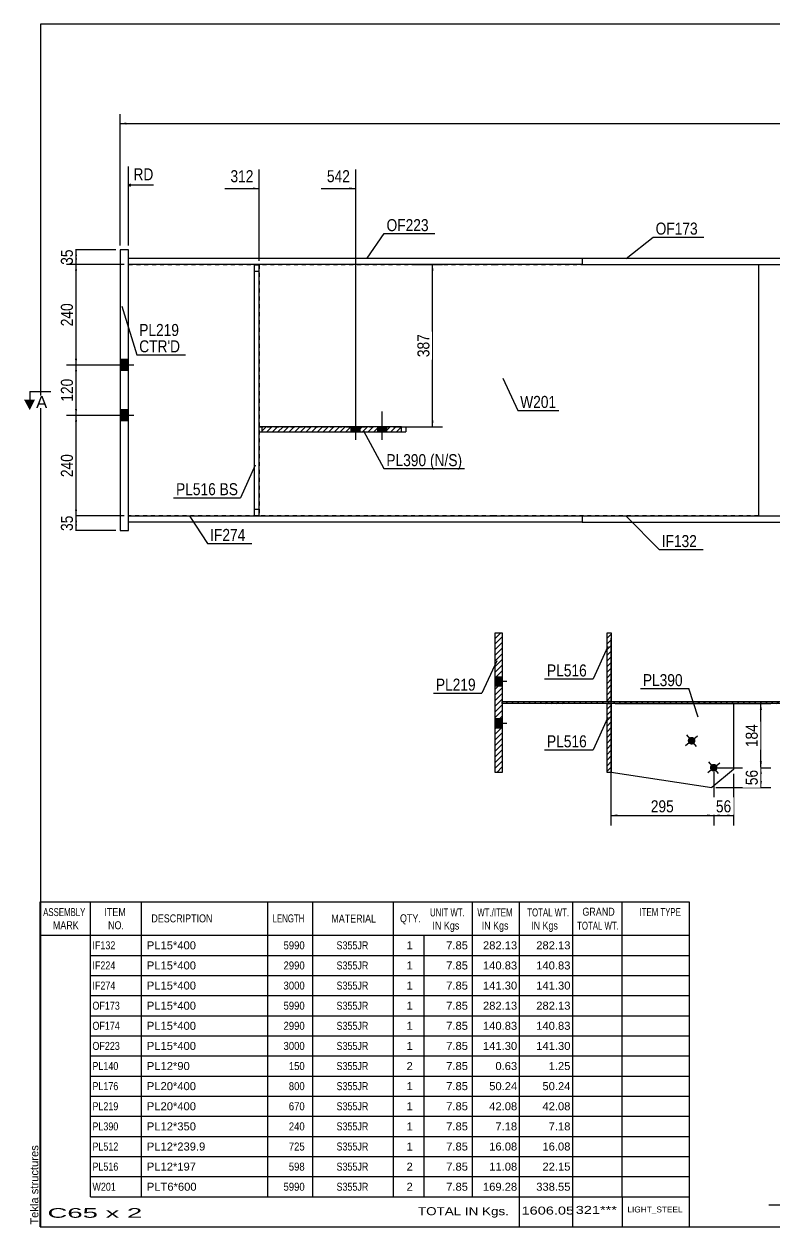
# Model space of a CAD drawing. Header units: millimetres. Extents: x -321 to 93, y -165 to 122.
# Drawn here: x -320.9 to -141.7, y -164.7 to 122.4 of the extents above; entities that cross this region are included whole.
import ezdxf

# ---------------------------------------------------------------- set-up
doc = ezdxf.new("R2010")
doc.units = ezdxf.units.MM
doc.linetypes.add('DXK_LINE_DOT1', pattern=[1.8814, 0.9407, -0.9407])
doc.styles.add('Arial', font='ARIAL.TTF', dxfattribs={"height": 0.2})
doc.styles.add('Arial Narrow', font='ARIALN.TTF', dxfattribs={"height": 0.2})

# ---------------------------------------------------------------- blocks, each defined once
blk = doc.blocks.new('Unknown-623360733-1210')
at = {"color": 5, "linetype": 'Continuous'}
for p, q in [((92.97, 122.37), (-317.03, 122.37)), ((-317.03, 122.37), (-317.03, -164.63)), ((92.97, -164.63), (92.97, 122.37)), ((-317.03, -164.63), (92.97, -164.63))]:
    blk.add_line(p, q, dxfattribs=at)
at = {"color": 174, "linetype": 'Continuous', "style": 'Arial'}
blk.add_text('Tekla structures', height=1.9102, rotation=90, dxfattribs=at).set_placement((-317.53, -164.13))
blk = doc.blocks.new('Part-623360733-1819 - 1514')
at = {"color": 2, "linetype": 'Continuous'}
blk.add_line((-145.6, 65), (-145.6, 5), dxfattribs=at)
at = {"color": 7, "linetype": 'DXK_LINE_DOT1'}
for p, q in [((-145.6, 65), (-124.6, 65)), ((-124.5, 65), (-9.98, 65)), ((-9.88, 65), (32.12, 65)), ((32.22, 65), (68.22, 65)), ((68.22, 65), (68.22, 5)), ((-145.6, 5), (-124.6, 5)), ((-124.5, 5), (-9.98, 5)), ((-9.88, 5), (32.12, 5)), ((32.22, 5), (68.22, 5))]:
    blk.add_line(p, q, dxfattribs=at)
blk = doc.blocks.new('Part-623360733-1568 - 1514')
at = {"color": 2, "linetype": 'Continuous'}
for p, q in [((-296, 68.5), (-298, 68.5)), ((-298, 68.5), (-298, 1.5)), ((-296, 1.5), (-296, 68.5)), ((-298, 1.5), (-296, 1.5))]:
    blk.add_line(p, q, dxfattribs=at)
blk = doc.blocks.new('Part-623360733-1597 - 1514')
at = {"color": 7, "linetype": 'DXK_LINE_DOT1'}
for p, q in [((-266, 64.9), (-266, 5.1)), ((-264.8, 64.9), (-266, 64.9)), ((-266, 63.4), (-264.8, 63.4)), ((-264.8, 64.9), (-264.8, 5.1)), ((-266, 6.6), (-264.8, 6.6)), ((-266, 5.1), (-264.8, 5.1))]:
    blk.add_line(p, q, dxfattribs=at)
blk = doc.blocks.new('Part-623360733-1573 - 1514')
at = {"color": 7, "linetype": 'DXK_LINE_DOT1'}
for p, q in [((-296, 65), (-208.8, 65)), ((-296, 5), (-296, 65)), ((-208.7, 65), (-166.7, 65)), ((-166.6, 65), (-145.6, 65)), ((-208.8, 5), (-296, 5)), ((-166.7, 5), (-208.7, 5)), ((-145.6, 5), (-166.6, 5))]:
    blk.add_line(p, q, dxfattribs=at)
at = {"color": 2, "linetype": 'Continuous'}
blk.add_line((-145.6, 65), (-145.6, 5), dxfattribs=at)
blk = doc.blocks.new('Bolt-623360733-1575 - 1514')
at = {"linetype": 'Continuous'}
for points in [[(-298, 42.3), (-298, 39.7), (-296, 39.7), (-296, 42.3)], [(-298, 42.3), (-298, 39.7), (-296, 39.7), (-296, 42.3)], [(-298, 30.3), (-298, 27.7), (-296, 27.7), (-296, 30.3)], [(-298, 30.3), (-298, 27.7), (-296, 27.7), (-296, 30.3)]]:
    blk.add_hatch(color=3, dxfattribs=at).paths.add_polyline_path(points)
at = {"color": 3, "linetype": 'Continuous'}
for p, q in [((-296, 42.3), (-298, 42.3)), ((-296, 42.3), (-298, 42.3)), ((-294.7, 41), (-298, 41)), ((-294.7, 41), (-298, 41)), ((-296, 39.7), (-298, 39.7)), ((-296, 39.7), (-298, 39.7)), ((-296, 30.3), (-298, 30.3)), ((-296, 30.3), (-298, 30.3)), ((-294.7, 29), (-298, 29)), ((-294.7, 29), (-298, 29)), ((-296, 27.7), (-298, 27.7)), ((-296, 27.7), (-298, 27.7))]:
    blk.add_line(p, q, dxfattribs=at)
blk = doc.blocks.new('Part-623360733-1682 - 1514')
at = {"color": 2, "linetype": 'Continuous'}
for p, q in [((-187.7, 5), (-187.7, 3.5)), ((-187.7, 5), (-166.7, 5)), ((-187.7, 3.5), (-166.7, 3.5)), ((-166.6, 5), (-124.6, 5)), ((-166.6, 3.5), (-124.6, 3.5)), ((-124.5, 5), (-9.98, 5)), ((-124.5, 3.5), (-9.98, 3.5)), ((-9.88, 5), (11.12, 5)), ((-9.88, 3.5), (11.12, 3.5)), ((11.12, 5), (11.12, 3.5))]:
    blk.add_line(p, q, dxfattribs=at)
blk = doc.blocks.new('Part-623360733-1704 - 1514')
at = {"color": 2, "linetype": 'Continuous'}
for p, q in [((-187.7, 66.5), (-187.7, 65)), ((-187.7, 66.5), (-166.7, 66.5)), ((-166.6, 66.5), (-124.6, 66.5)), ((-124.5, 66.5), (-9.98, 66.5)), ((-9.88, 66.5), (11.12, 66.5)), ((11.12, 66.5), (11.12, 65)), ((-187.7, 65), (-166.7, 65)), ((-166.6, 65), (-124.6, 65)), ((-124.5, 65), (-9.98, 65)), ((-9.88, 65), (11.12, 65))]:
    blk.add_line(p, q, dxfattribs=at)
blk = doc.blocks.new('Part-623360733-1726 - 1514')
at = {"linetype": 'Continuous'}
h = blk.add_hatch(dxfattribs=at)
h.set_pattern_fill('', scale=0.3, style=0, pattern_type=0)
h.set_pattern_definition([(45, (-230.83215, 26.257), (-0.67352, 0.67352), [])])
h.paths.add_polyline_path([(-230.83, 25.06), (-230.83, 26.26), (-264.21, 26.26), (-264.21, 25.06)])
at = {"color": 2, "linetype": 'Continuous'}
for p, q in [((-264.21, 26.26), (-264.8, 26.26)), ((-230.83, 26.26), (-264.21, 26.26)), ((-264.21, 26.26), (-264.21, 25.06)), ((-230.83, 26.26), (-229.8, 26.26)), ((-230.83, 25.06), (-230.83, 26.26)), ((-229.8, 26.26), (-229.8, 25.06)), ((-264.8, 25.06), (-264.21, 25.06)), ((-264.21, 25.06), (-230.83, 25.06)), ((-230.83, 25.06), (-229.8, 25.06))]:
    blk.add_line(p, q, dxfattribs=at)
at = {"color": 7, "linetype": 'DXK_LINE_DOT1'}
for p, q in [((-264.8, 26.26), (-230.83, 26.26)), ((-264.21, 25.06), (-230.83, 25.06))]:
    blk.add_line(p, q, dxfattribs=at)
blk = doc.blocks.new('Part-623360733-1748 - 1514')
at = {"color": 2, "linetype": 'Continuous'}
for p, q in [((-266, 64.9), (-266, 5.1)), ((-266, 64.9), (-264.8, 64.9)), ((-264.8, 5.1), (-264.8, 64.9)), ((-266, 5.1), (-264.8, 5.1))]:
    blk.add_line(p, q, dxfattribs=at)
blk = doc.blocks.new('Part-623360733-1841 - 1514')
at = {"color": 2, "linetype": 'Continuous'}
for p, q in [((-296, 3.5), (-296, 5)), ((-296, 5), (-208.8, 5)), ((-208.8, 3.5), (-296, 3.5)), ((-208.7, 5), (-187.7, 5)), ((-187.7, 3.5), (-208.7, 3.5)), ((-187.7, 5), (-187.7, 3.5))]:
    blk.add_line(p, q, dxfattribs=at)
blk = doc.blocks.new('Part-623360733-1792 - 1514')
at = {"color": 2, "linetype": 'Continuous'}
for p, q in [((-296, 65), (-296, 66.5)), ((-296, 66.5), (-208.8, 66.5)), ((-208.7, 66.5), (-187.7, 66.5)), ((-187.7, 66.5), (-187.7, 65)), ((-208.8, 65), (-296, 65)), ((-187.7, 65), (-208.7, 65))]:
    blk.add_line(p, q, dxfattribs=at)
blk = doc.blocks.new('Bolt-623360733-1864 - 1514')
at = {"linetype": 'Continuous'}
for points in [[(-242.87, 25.06), (-240.67, 25.06), (-240.67, 26.26), (-242.87, 26.26)], [(-236.52, 25.06), (-234.32, 25.06), (-234.32, 26.26), (-236.52, 26.26)]]:
    blk.add_hatch(color=3, dxfattribs=at).paths.add_polyline_path(points)
at = {"color": 3, "linetype": 'Continuous'}
for p, q in [((-241.77, 23.16), (-241.77, 29.96)), ((-235.42, 23.16), (-235.42, 29.96)), ((-242.87, 25.06), (-242.87, 26.26)), ((-240.67, 25.06), (-240.67, 26.26)), ((-236.52, 25.06), (-236.52, 26.26)), ((-234.32, 25.06), (-234.32, 26.26))]:
    blk.add_line(p, q, dxfattribs=at)
blk = doc.blocks.new('Bolt-623360733-1264 - 1256')
at = {"linetype": 'Continuous'}
for points in [[(-208.44, -33.44), (-208.44, -35.61), (-206.77, -35.61), (-206.77, -33.44)], [(-208.44, -43.44), (-208.44, -45.61), (-206.77, -45.61), (-206.77, -43.44)]]:
    blk.add_hatch(color=3, dxfattribs=at).paths.add_polyline_path(points)
at = {"color": 3, "linetype": 'Continuous'}
for p, q in [((-206.77, -33.44), (-208.44, -33.44)), ((-205.69, -34.53), (-208.44, -34.53)), ((-206.77, -35.61), (-208.44, -35.61)), ((-206.77, -43.44), (-208.44, -43.44)), ((-205.69, -44.53), (-208.44, -44.53)), ((-206.77, -45.61), (-208.44, -45.61))]:
    blk.add_line(p, q, dxfattribs=at)
blk = doc.blocks.new('Bolt-623360733-1259 - 1256')
at = {"linetype": 'Continuous'}
for points in [[(-162.29, -49.22, -1), (-160.87, -48.05, -1)], [(-157, -55.66, -1), (-155.58, -54.5, -1)]]:
    blk.add_hatch(color=3, dxfattribs=at).paths.add_polyline_path(points)
at = {"color": 3, "linetype": 'Continuous'}
for p, q in [((-163, -49.8), (-160.16, -47.47)), ((-160.41, -50.05), (-162.74, -47.22)), ((-157.71, -56.24), (-154.87, -53.91)), ((-155.13, -56.49), (-157.45, -53.66))]:
    blk.add_line(p, q, dxfattribs=at)
blk = doc.blocks.new('Part-623360733-1281 - 1256')
at = {"linetype": 'Continuous'}
h = blk.add_hatch(dxfattribs=at)
h.set_pattern_fill('', scale=0.3, style=0, pattern_type=0)
h.set_pattern_definition([(45, (-206.7711, -39.2771), (-0.673519, 0.673519), [])])
h.paths.add_polyline_path([(-118.17, -39.28), (-206.77, -39.28), (-206.77, -39.78), (-118.17, -39.78)])
at = {"color": 2, "linetype": 'Continuous'}
for p, q in [((-206.77, -39.28), (-134.93, -39.28)), ((-206.77, -39.78), (-206.77, -39.28)), ((-134.93, -39.78), (-206.77, -39.78)), ((-134.83, -39.28), (-118.17, -39.28)), ((-118.17, -39.78), (-134.83, -39.78)), ((-118.17, -39.28), (-118.17, -39.78))]:
    blk.add_line(p, q, dxfattribs=at)
blk = doc.blocks.new('Part-623360733-1303 - 1256')
at = {"linetype": 'Continuous'}
h = blk.add_hatch(dxfattribs=at)
h.set_pattern_fill('', scale=0.3, style=0, pattern_type=0)
h.set_pattern_definition([(45, (-181.7715, -22.8605), (-0.67352, 0.67352), [])])
h.paths.add_polyline_path([(-180.77, -22.86), (-181.77, -22.86), (-181.77, -39.28), (-180.77, -39.28)])
at = {"color": 2, "linetype": 'Continuous'}
for p, q in [((-181.77, -22.86), (-180.77, -22.86)), ((-181.77, -39.28), (-181.77, -22.86)), ((-180.77, -22.86), (-180.77, -39.28)), ((-180.77, -39.28), (-181.77, -39.28))]:
    blk.add_line(p, q, dxfattribs=at)
blk = doc.blocks.new('Part-623360733-1308 - 1256')
at = {"linetype": 'Continuous'}
h = blk.add_hatch(dxfattribs=at)
h.set_pattern_fill('', scale=0.3, style=0, pattern_type=0)
h.set_pattern_definition([(45, (-181.7715, -39.7771), (-0.67352, 0.67352), [])])
h.paths.add_polyline_path([(-180.77, -39.78), (-181.77, -39.78), (-181.77, -56.19), (-180.77, -56.19)])
at = {"color": 2, "linetype": 'Continuous'}
for p, q in [((-181.77, -39.78), (-180.77, -39.78)), ((-181.77, -56.19), (-181.77, -39.78)), ((-180.77, -39.78), (-180.77, -56.19)), ((-180.77, -56.19), (-181.77, -56.19))]:
    blk.add_line(p, q, dxfattribs=at)
blk = doc.blocks.new('Part-623360733-1330 - 1256')
at = {"color": 7, "linetype": 'DXK_LINE_DOT1'}
for p, q in [((-151.6, -39.78), (-180.77, -39.78)), ((-180.77, -39.78), (-180.77, -56.18))]:
    blk.add_line(p, q, dxfattribs=at)
at = {"color": 2, "linetype": 'Continuous'}
for p, q in [((-151.6, -39.78), (-151.6, -55.54)), ((-180.77, -56.18), (-156.75, -59.77)), ((-151.6, -55.54), (-156.75, -59.77))]:
    blk.add_line(p, q, dxfattribs=at)
blk = doc.blocks.new('Part-623360733-1377 - 1256')
at = {"linetype": 'Continuous'}
h = blk.add_hatch(dxfattribs=at)
h.set_pattern_fill('', scale=0.3, style=0, pattern_type=0)
h.set_pattern_definition([(45, (-208.4378, -22.8605), (-0.67352, 0.67352), [])])
h.paths.add_polyline_path([(-206.77, -22.86), (-208.44, -22.86), (-208.44, -56.19), (-206.77, -56.19)])
at = {"color": 2, "linetype": 'Continuous'}
for p, q in [((-208.44, -22.86), (-206.77, -22.86)), ((-208.44, -56.19), (-208.44, -22.86)), ((-206.77, -22.86), (-206.77, -56.19)), ((-206.77, -56.19), (-208.44, -56.19))]:
    blk.add_line(p, q, dxfattribs=at)
blk = doc.blocks.new('StraightDimension-623360733-2151 - 1514')
at = {"linetype": 'Continuous'}
for points in [[(-308.78, 39.5), (-308.53, 41), (-308.28, 39.5)], [(-308.28, 30.5), (-308.53, 29), (-308.78, 30.5)]]:
    blk.add_hatch(color=7, dxfattribs=at).paths.add_polyline_path(points)
at = {"color": 7, "linetype": 'Continuous'}
for p, q in [((-297, 41), (-310.78, 41)), ((-308.53, 29), (-308.53, 41)), ((-297, 29), (-310.78, 29))]:
    blk.add_line(p, q, dxfattribs=at)
at = {"color": 0}
blk.add_wipeout([(-308.68, 38.34), (-312.88, 38.34), (-312.88, 31.66), (-308.68, 31.66)], dxfattribs=at)
at = {"color": 3, "style": 'Arial Narrow'}
blk.add_text('120', height=2.863, rotation=90.0002, dxfattribs=at).set_placement((-309.28, 32.26))
blk = doc.blocks.new('StraightDimension-623360733-2125 - 1514')
at = {"linetype": 'Continuous'}
for points in [[(-308.78, 67), (-308.53, 68.5), (-308.28, 67)], [(-308.28, 66.5), (-308.53, 65), (-308.78, 66.5)]]:
    blk.add_hatch(color=7, dxfattribs=at).paths.add_polyline_path(points)
at = {"color": 7, "linetype": 'Continuous'}
for p, q in [((-299, 68.5), (-310.78, 68.5)), ((-308.53, 65), (-308.53, 68.5)), ((-297, 65), (-310.78, 65))]:
    blk.add_line(p, q, dxfattribs=at)
at = {"color": 0}
blk.add_wipeout([(-308.68, 69.18), (-312.88, 69.18), (-312.88, 64.32), (-308.68, 64.32)], dxfattribs=at)
at = {"color": 3, "style": 'Arial Narrow'}
blk.add_text('35', height=2.863, rotation=90.0002, dxfattribs=at).set_placement((-309.28, 64.92))
blk = doc.blocks.new('StraightDimension-623360733-1983 - 1514')
at = {"linetype": 'Continuous'}
for points in [[(-296.5, 98.38), (-298, 98.63), (-296.5, 98.88)], [(68.72, 98.88), (70.22, 98.63), (68.72, 98.38)]]:
    blk.add_hatch(color=7, dxfattribs=at).paths.add_polyline_path(points)
at = {"color": 7, "linetype": 'Continuous'}
for p, q in [((-298, 69.5), (-298, 100.88)), ((70.22, 76), (70.22, 100.88)), ((-298, 98.63), (70.22, 98.63))]:
    blk.add_line(p, q, dxfattribs=at)
at = {"color": 0}
blk.add_wipeout([(-108.72, 98.78), (-108.72, 102.98), (-119.06, 102.98), (-119.06, 98.78)], dxfattribs=at)
at = {"color": 3, "style": 'Arial Narrow'}
blk.add_text('12020', height=2.863, dxfattribs=at).set_placement((-118.46, 99.38))
blk = doc.blocks.new('StraightDimension-623360733-1890 - 1514')
at = {"linetype": 'Continuous'}
for points in [[(-223.67, 63.5), (-223.42, 65), (-223.17, 63.5)], [(-223.17, 27.76), (-223.42, 26.26), (-223.67, 27.76)]]:
    blk.add_hatch(color=7, dxfattribs=at).paths.add_polyline_path(points)
at = {"color": 7, "linetype": 'Continuous'}
for p, q in [((-228.38, 65), (-221.02, 65)), ((-223.42, 26.26), (-223.42, 65)), ((-232.6, 26.26), (-221.02, 26.26))]:
    blk.add_line(p, q, dxfattribs=at)
at = {"color": 0}
blk.add_wipeout([(-223.57, 48.97), (-227.77, 48.97), (-227.77, 42.29), (-223.57, 42.29)], dxfattribs=at)
at = {"color": 3, "style": 'Arial Narrow'}
blk.add_text('387', height=2.863, rotation=90.0002, dxfattribs=at).set_placement((-224.17, 42.89))
blk = doc.blocks.new('StraightDimension-623360733-2134 - 1514')
at = {"linetype": 'Continuous'}
for points in [[(-308.78, 63.5), (-308.53, 65), (-308.28, 63.5)], [(-308.28, 42.5), (-308.53, 41), (-308.78, 42.5)]]:
    blk.add_hatch(color=7, dxfattribs=at).paths.add_polyline_path(points)
at = {"color": 7, "linetype": 'Continuous'}
for p, q in [((-297, 65), (-310.78, 65)), ((-308.53, 41), (-308.53, 65)), ((-297, 41), (-310.78, 41))]:
    blk.add_line(p, q, dxfattribs=at)
at = {"color": 0}
blk.add_wipeout([(-308.68, 56.34), (-312.88, 56.34), (-312.88, 49.66), (-308.68, 49.66)], dxfattribs=at)
at = {"color": 3, "style": 'Arial Narrow'}
blk.add_text('240', height=2.863, rotation=90.0002, dxfattribs=at).set_placement((-309.28, 50.26))
blk = doc.blocks.new('StraightDimension-623360733-2175 - 1514')
at = {"linetype": 'Continuous'}
for points in [[(-308.78, 27.5), (-308.53, 29), (-308.28, 27.5)], [(-308.28, 6.5), (-308.53, 5), (-308.78, 6.5)]]:
    blk.add_hatch(color=7, dxfattribs=at).paths.add_polyline_path(points)
at = {"color": 7, "linetype": 'Continuous'}
for p, q in [((-297, 29), (-310.78, 29)), ((-308.53, 5), (-308.53, 29)), ((-297, 5), (-310.78, 5))]:
    blk.add_line(p, q, dxfattribs=at)
at = {"color": 0}
blk.add_wipeout([(-308.68, 20.34), (-312.88, 20.34), (-312.88, 13.66), (-308.68, 13.66)], dxfattribs=at)
at = {"color": 3, "style": 'Arial Narrow'}
blk.add_text('240', height=2.863, rotation=90.0002, dxfattribs=at).set_placement((-309.28, 14.26))
blk = doc.blocks.new('StraightDimension-623360733-2190 - 1514')
at = {"linetype": 'Continuous'}
for points in [[(-308.78, 3.5), (-308.53, 5), (-308.28, 3.5)], [(-308.28, 3), (-308.53, 1.5), (-308.78, 3)]]:
    blk.add_hatch(color=7, dxfattribs=at).paths.add_polyline_path(points)
at = {"color": 7, "linetype": 'Continuous'}
for p, q in [((-297, 5), (-310.78, 5)), ((-308.53, 1.5), (-308.53, 5)), ((-299, 1.5), (-310.78, 1.5))]:
    blk.add_line(p, q, dxfattribs=at)
at = {"color": 0}
blk.add_wipeout([(-308.68, 5.68), (-312.88, 5.68), (-312.88, 0.82), (-308.68, 0.82)], dxfattribs=at)
at = {"color": 3, "style": 'Arial Narrow'}
blk.add_text('35', height=2.863, rotation=90.0002, dxfattribs=at).set_placement((-309.28, 1.42))
blk = doc.blocks.new('StraightDimension-623360733-3946 - 1514')
at = {"linetype": 'Continuous'}
blk.add_hatch(color=7, dxfattribs=at).paths.add_polyline_path([(-243.27, 83.39), (-241.77, 83.14), (-243.27, 82.89)])
at = {"color": 7, "linetype": 'Continuous'}
for p, q in [((-241.77, 29.41), (-241.77, 87.64)), ((-250, 83.14), (-241.77, 83.14))]:
    blk.add_line(p, q, dxfattribs=at)
at = {"color": 0}
blk.add_wipeout([(-242.54, 84.04), (-242.54, 88.24), (-249.23, 88.24), (-249.23, 84.04)], dxfattribs=at)
at = {"color": 3, "style": 'Arial Narrow'}
blk.add_text('542', height=2.863, dxfattribs=at).set_placement((-248.63, 84.64))
blk = doc.blocks.new('StraightDimension-623360733-3947 - 1514')
at = {"linetype": 'Continuous'}
blk.add_hatch(color=7, dxfattribs=at).paths.add_polyline_path([(-266.3, 83.39), (-264.8, 83.14), (-266.3, 82.89)])
at = {"color": 7, "linetype": 'Continuous'}
for p, q in [((-264.8, 65.9), (-264.8, 87.64)), ((-273.03, 83.14), (-264.8, 83.14))]:
    blk.add_line(p, q, dxfattribs=at)
at = {"color": 0, "linetype": 'Continuous'}
blk.add_wipeout([(-289.47, 84.49), (-289.47, 88.69), (-295.41, 88.69), (-295.41, 84.49)], dxfattribs=at)
at = {"color": 7, "linetype": 'Continuous'}
for p, q in [((-296, 69.5), (-296, 88.39)), ((-295.5, 84.14), (-296, 83.89)), ((-295.5, 83.64), (-296, 83.89)), ((-290.07, 83.89), (-296, 83.89))]:
    blk.add_line(p, q, dxfattribs=at)
at = {"color": 3, "linetype": 'Continuous', "style": 'Arial Narrow'}
blk.add_text('RD', height=2.863, dxfattribs=at).set_placement((-294.81, 85.09))
at = {"color": 0}
blk.add_wipeout([(-265.58, 84.04), (-265.58, 88.24), (-272.26, 88.24), (-272.26, 84.04)], dxfattribs=at)
at = {"color": 3, "style": 'Arial Narrow'}
blk.add_text('312', height=2.863, dxfattribs=at).set_placement((-271.66, 84.64))
blk = doc.blocks.new('StraightDimension-623360733-4367 - 1256')
at = {"linetype": 'Continuous'}
for points in [[(-179.34, -66.72), (-180.84, -66.47), (-179.34, -66.22)], [(-157.79, -66.22), (-156.29, -66.47), (-157.79, -66.72)]]:
    blk.add_hatch(color=7, dxfattribs=at).paths.add_polyline_path(points)
at = {"color": 7, "linetype": 'Continuous'}
for p, q in [((-180.84, -24.17), (-180.84, -68.87)), ((-156.29, -56.08), (-156.29, -68.87)), ((-180.84, -66.47), (-156.29, -66.47))]:
    blk.add_line(p, q, dxfattribs=at)
at = {"color": 0}
blk.add_wipeout([(-165.23, -66.32), (-165.23, -62.12), (-171.91, -62.12), (-171.91, -66.32)], dxfattribs=at)
at = {"color": 3, "style": 'Arial Narrow'}
blk.add_text('295', height=2.863, dxfattribs=at).set_placement((-171.31, -65.72))
blk = doc.blocks.new('StraightDimension-623360733-4467 - 1256')
at = {"linetype": 'Continuous'}
for points in [[(-145.29, -41.28), (-145.04, -39.78), (-144.79, -41.28)], [(-144.79, -53.58), (-145.04, -55.08), (-145.29, -53.58)]]:
    blk.add_hatch(color=7, dxfattribs=at).paths.add_polyline_path(points)
at = {"color": 7, "linetype": 'Continuous'}
for p, q in [((-179.84, -39.78), (-142.64, -39.78)), ((-145.04, -55.08), (-145.04, -39.78)), ((-155.29, -55.08), (-142.64, -55.08))]:
    blk.add_line(p, q, dxfattribs=at)
at = {"color": 0}
blk.add_wipeout([(-145.19, -44.09), (-149.39, -44.09), (-149.39, -50.77), (-145.19, -50.77)], dxfattribs=at)
at = {"color": 3, "style": 'Arial Narrow'}
blk.add_text('184', height=2.863, rotation=90.0002, dxfattribs=at).set_placement((-145.79, -50.17))
blk = doc.blocks.new('StraightDimension-623360733-4468 - 1256')
at = {"linetype": 'Continuous'}
for points in [[(-145.29, -56.58), (-145.04, -55.08), (-144.79, -56.58)], [(-144.79, -58.27), (-145.04, -59.77), (-145.29, -58.27)]]:
    blk.add_hatch(color=7, dxfattribs=at).paths.add_polyline_path(points)
at = {"color": 7, "linetype": 'Continuous'}
for p, q in [((-155.29, -55.08), (-142.64, -55.08)), ((-145.04, -59.77), (-145.04, -55.08)), ((-155.75, -59.77), (-142.64, -59.77))]:
    blk.add_line(p, q, dxfattribs=at)
at = {"color": 0}
blk.add_wipeout([(-145.19, -54.99), (-149.39, -54.99), (-149.39, -59.85), (-145.19, -59.85)], dxfattribs=at)
at = {"color": 3, "style": 'Arial Narrow'}
blk.add_text('56', height=2.863, rotation=90.0002, dxfattribs=at).set_placement((-145.79, -59.25))
blk = doc.blocks.new('StraightDimension-623360733-4366 - 1256')
at = {"linetype": 'Continuous'}
for points in [[(-154.79, -66.72), (-156.29, -66.47), (-154.79, -66.22)], [(-153.1, -66.22), (-151.6, -66.47), (-153.1, -66.72)]]:
    blk.add_hatch(color=7, dxfattribs=at).paths.add_polyline_path(points)
at = {"color": 7, "linetype": 'Continuous'}
for p, q in [((-156.29, -56.08), (-156.29, -68.87)), ((-151.6, -56.54), (-151.6, -68.87)), ((-156.29, -66.47), (-151.6, -66.47))]:
    blk.add_line(p, q, dxfattribs=at)
at = {"color": 0}
blk.add_wipeout([(-151.52, -66.32), (-151.52, -62.12), (-156.37, -62.12), (-156.37, -66.32)], dxfattribs=at)
at = {"color": 3, "style": 'Arial Narrow'}
blk.add_text('56', height=2.863, dxfattribs=at).set_placement((-155.77, -65.72))
blk = doc.blocks.new('CBS_CALLOFF-623360733-4628')
at = {"color": 7, "linetype": 'Continuous'}
blk.add_line((-143.15, -159.36), (-26.92, -159.38), dxfattribs=at)
at = {"color": 3, "linetype": 'Continuous', "style": 'Arial Narrow'}
blk.add_text('QTY= 2 Nos.      COLUMN     MKD : C65', height=3.3405, dxfattribs=at).set_placement((-119.33, -158.47))
blk = doc.blocks.new('CBS_BOM-623360733-4627')
at = {"color": 7, "linetype": 'Continuous'}
for p, q in [((-317.06, -95.06), (-317.06, -87.06)), ((-317.06, -87.06), (-162.14, -87.06)), ((-305.06, -95.06), (-305.06, -87.06)), ((-292.87, -95.06), (-292.87, -87.06)), ((-262.71, -95.06), (-262.71, -87.06)), ((-252.03, -95.06), (-252.03, -87.06)), ((-232.71, -95.06), (-232.71, -87.06)), ((-213.91, -95.06), (-213.91, -87.06)), ((-202.7, -95.06), (-202.7, -87.06)), ((-189.91, -95.06), (-189.91, -87.06)), ((-178.16, -95.06), (-178.16, -87.06)), ((-162.14, -87.07), (-162.15, -95.05)), ((-317.06, -95.06), (-162.14, -95.06)), ((-317.06, -99.86), (-317.06, -95.06)), ((-305.06, -99.86), (-305.06, -95.06)), ((-292.87, -99.86), (-292.87, -95.06)), ((-262.71, -99.86), (-262.71, -95.06)), ((-252.03, -99.86), (-252.03, -95.06)), ((-232.71, -99.86), (-232.71, -95.06)), ((-225.45, -99.86), (-225.45, -95.06)), ((-213.91, -99.86), (-213.91, -95.06)), ((-202.7, -99.86), (-202.7, -95.06)), ((-189.91, -99.86), (-189.91, -95.06)), ((-178.15, -99.86), (-178.15, -95.06)), ((-162.14, -95.07), (-162.14, -99.86)), ((-317.06, -104.66), (-317.06, -99.86)), ((-305.06, -99.86), (-162.14, -99.86)), ((-305.06, -104.66), (-305.06, -99.86)), ((-292.87, -104.66), (-292.87, -99.86)), ((-262.71, -104.66), (-262.71, -99.86)), ((-252.03, -104.66), (-252.03, -99.86)), ((-232.71, -104.66), (-232.71, -99.86)), ((-225.45, -104.66), (-225.45, -99.86)), ((-213.91, -104.66), (-213.91, -99.86)), ((-202.7, -104.66), (-202.7, -99.86)), ((-189.91, -104.66), (-189.91, -99.86)), ((-178.15, -104.66), (-178.15, -99.86)), ((-162.14, -99.87), (-162.14, -104.66)), ((-317.06, -109.46), (-317.06, -104.66)), ((-305.06, -104.66), (-162.14, -104.66)), ((-305.06, -109.46), (-305.06, -104.66)), ((-292.87, -109.46), (-292.87, -104.66)), ((-262.71, -109.46), (-262.71, -104.66)), ((-252.03, -109.46), (-252.03, -104.66)), ((-232.71, -109.46), (-232.71, -104.66)), ((-225.45, -109.46), (-225.45, -104.66)), ((-213.91, -109.46), (-213.91, -104.66)), ((-202.7, -109.46), (-202.7, -104.66)), ((-189.91, -109.46), (-189.91, -104.66)), ((-178.15, -109.46), (-178.15, -104.66)), ((-162.14, -104.67), (-162.14, -109.46)), ((-317.06, -114.26), (-317.06, -109.46)), ((-305.06, -109.46), (-162.14, -109.46)), ((-305.06, -114.26), (-305.06, -109.46)), ((-292.87, -114.26), (-292.87, -109.46)), ((-262.71, -114.26), (-262.71, -109.46)), ((-252.03, -114.26), (-252.03, -109.46)), ((-232.71, -114.26), (-232.71, -109.46)), ((-225.45, -114.26), (-225.45, -109.46)), ((-213.91, -114.26), (-213.91, -109.46)), ((-202.7, -114.26), (-202.7, -109.46)), ((-189.91, -114.26), (-189.91, -109.46)), ((-178.15, -114.26), (-178.15, -109.46)), ((-162.14, -109.47), (-162.14, -114.26)), ((-317.06, -119.06), (-317.06, -114.26)), ((-305.06, -114.26), (-162.14, -114.26)), ((-305.06, -119.06), (-305.06, -114.26)), ((-292.87, -119.06), (-292.87, -114.26)), ((-262.71, -119.06), (-262.71, -114.26)), ((-252.03, -119.06), (-252.03, -114.26)), ((-232.71, -119.06), (-232.71, -114.26)), ((-225.45, -119.06), (-225.45, -114.26)), ((-213.91, -119.06), (-213.91, -114.26)), ((-202.7, -119.06), (-202.7, -114.26)), ((-189.91, -119.06), (-189.91, -114.26)), ((-178.15, -119.06), (-178.15, -114.26)), ((-162.14, -114.27), (-162.14, -119.06)), ((-317.06, -123.86), (-317.06, -119.06)), ((-305.06, -119.06), (-162.14, -119.06)), ((-305.06, -123.86), (-305.06, -119.06)), ((-292.87, -123.86), (-292.87, -119.06)), ((-262.71, -123.86), (-262.71, -119.06)), ((-252.03, -123.86), (-252.03, -119.06)), ((-232.71, -123.86), (-232.71, -119.06)), ((-225.45, -123.86), (-225.45, -119.06)), ((-213.91, -123.86), (-213.91, -119.06)), ((-202.7, -123.86), (-202.7, -119.06)), ((-189.91, -123.86), (-189.91, -119.06)), ((-178.15, -123.86), (-178.15, -119.06)), ((-162.14, -119.07), (-162.14, -123.86)), ((-317.06, -128.66), (-317.06, -123.86)), ((-305.06, -123.86), (-162.14, -123.86)), ((-305.06, -128.66), (-305.06, -123.86)), ((-292.87, -128.66), (-292.87, -123.86)), ((-262.71, -128.66), (-262.71, -123.86)), ((-252.03, -128.66), (-252.03, -123.86)), ((-232.71, -128.66), (-232.71, -123.86)), ((-225.45, -128.66), (-225.45, -123.86)), ((-213.91, -128.66), (-213.91, -123.86)), ((-202.7, -128.66), (-202.7, -123.86)), ((-189.91, -128.66), (-189.91, -123.86)), ((-178.15, -128.66), (-178.15, -123.86)), ((-162.14, -123.87), (-162.14, -128.66)), ((-317.06, -133.46), (-317.06, -128.66)), ((-305.06, -128.66), (-162.14, -128.66)), ((-305.06, -133.46), (-305.06, -128.66)), ((-292.87, -133.46), (-292.87, -128.66)), ((-262.71, -133.46), (-262.71, -128.66)), ((-252.03, -133.46), (-252.03, -128.66)), ((-232.71, -133.46), (-232.71, -128.66)), ((-225.45, -133.46), (-225.45, -128.66)), ((-213.91, -133.46), (-213.91, -128.66)), ((-202.7, -133.46), (-202.7, -128.66)), ((-189.91, -133.46), (-189.91, -128.66)), ((-178.15, -133.46), (-178.15, -128.66)), ((-162.14, -128.67), (-162.14, -133.46)), ((-317.06, -138.26), (-317.06, -133.46)), ((-305.06, -133.46), (-162.14, -133.46)), ((-305.06, -138.26), (-305.06, -133.46)), ((-292.87, -138.26), (-292.87, -133.46)), ((-262.71, -138.26), (-262.71, -133.46)), ((-252.03, -138.26), (-252.03, -133.46)), ((-232.71, -138.26), (-232.71, -133.46)), ((-225.45, -138.26), (-225.45, -133.46)), ((-213.91, -138.26), (-213.91, -133.46)), ((-202.7, -138.26), (-202.7, -133.46)), ((-189.91, -138.26), (-189.91, -133.46)), ((-178.15, -138.26), (-178.15, -133.46)), ((-162.14, -133.47), (-162.14, -138.26)), ((-317.06, -143.06), (-317.06, -138.26)), ((-305.06, -138.26), (-162.14, -138.26)), ((-305.06, -143.06), (-305.06, -138.26)), ((-292.87, -143.06), (-292.87, -138.26)), ((-262.71, -143.06), (-262.71, -138.26)), ((-252.03, -143.06), (-252.03, -138.26)), ((-232.71, -143.06), (-232.71, -138.26)), ((-225.45, -143.06), (-225.45, -138.26)), ((-213.91, -143.06), (-213.91, -138.26)), ((-202.7, -143.06), (-202.7, -138.26)), ((-189.91, -143.06), (-189.91, -138.26)), ((-178.15, -143.06), (-178.15, -138.26)), ((-162.14, -138.27), (-162.14, -143.06)), ((-317.06, -147.86), (-317.06, -143.06)), ((-305.06, -143.06), (-162.14, -143.06)), ((-305.06, -147.86), (-305.06, -143.06)), ((-292.87, -147.86), (-292.87, -143.06)), ((-262.71, -147.86), (-262.71, -143.06)), ((-252.03, -147.86), (-252.03, -143.06)), ((-232.71, -147.86), (-232.71, -143.06)), ((-225.45, -147.86), (-225.45, -143.06)), ((-213.91, -147.86), (-213.91, -143.06)), ((-202.7, -147.86), (-202.7, -143.06)), ((-189.91, -147.86), (-189.91, -143.06)), ((-178.15, -147.86), (-178.15, -143.06)), ((-162.14, -143.07), (-162.14, -147.86)), ((-317.06, -152.66), (-317.06, -147.86)), ((-305.06, -147.86), (-162.14, -147.86)), ((-305.06, -152.66), (-305.06, -147.86)), ((-292.87, -152.66), (-292.87, -147.86)), ((-262.71, -152.66), (-262.71, -147.86)), ((-252.03, -152.66), (-252.03, -147.86)), ((-232.71, -152.66), (-232.71, -147.86)), ((-225.45, -152.66), (-225.45, -147.86)), ((-213.91, -152.66), (-213.91, -147.86)), ((-202.7, -152.66), (-202.7, -147.86)), ((-189.91, -152.66), (-189.91, -147.86)), ((-178.15, -152.66), (-178.15, -147.86)), ((-162.14, -147.87), (-162.14, -152.66)), ((-317.06, -157.46), (-317.06, -152.66)), ((-305.06, -152.66), (-162.14, -152.66)), ((-305.06, -157.46), (-305.06, -152.66)), ((-292.87, -157.46), (-292.87, -152.66)), ((-262.71, -157.46), (-262.71, -152.66)), ((-252.03, -157.46), (-252.03, -152.66)), ((-232.71, -157.46), (-232.71, -152.66)), ((-225.45, -157.46), (-225.45, -152.66)), ((-213.91, -157.46), (-213.91, -152.66)), ((-202.7, -157.46), (-202.7, -152.66)), ((-189.91, -157.46), (-189.91, -152.66)), ((-178.15, -157.46), (-178.15, -152.66)), ((-162.14, -152.67), (-162.14, -157.46)), ((-317.06, -164.66), (-317.06, -157.48)), ((-305.06, -157.46), (-162.14, -157.46)), ((-202.7, -164.66), (-202.7, -157.48)), ((-189.91, -164.66), (-189.91, -157.48)), ((-178.11, -164.66), (-178.11, -157.48)), ((-162.14, -157.46), (-162.14, -164.66)), ((-317.06, -164.66), (-162.14, -164.66))]:
    blk.add_line(p, q, dxfattribs=at)
at = {"color": 3, "linetype": 'Continuous', "style": 'Arial'}
for s, height, width, p in [('ASSEMBLY', 1.91, 0.7, (-316.38, -90.48)), ('ITEM', 1.91, 0.8, (-301.74, -90.48)), ('UNIT WT.', 1.91, 0.7, (-224.02, -90.56)), ('WT./ITEM', 1.91, 0.7, (-212.73, -90.56)), ('TOTAL WT.', 1.91, 0.7, (-200.8, -90.56)), ('GRAND', 1.91, 0.8, (-187.64, -90.4)), ('ITEM TYPE', 1.91, 0.7, (-174, -90.48)), ('MARK', 1.91, 0.8, (-314.06, -93.62)), ('NO.', 1.91, 0.8, (-300.88, -93.62)), ('DESCRIPTION', 1.9102, 0.8, (-290.55, -91.99)), ('LENGTH', 1.91, 0.7, (-261.6, -91.99)), ('MATERIAL', 1.91, 0.8, (-247.58, -92.04)), ('QTY.', 1.91, 0.8, (-231.19, -91.96)), ('IN Kgs', 1.91, 0.8, (-223.44, -93.7)), ('IN Kgs', 1.91, 0.8, (-211.69, -93.7)), ('IN Kgs', 1.91, 0.8, (-199.9, -93.7)), ('TOTAL WT.', 1.91, 0.7, (-188.9, -93.74))]:
    blk.add_text(s, height=height, dxfattribs=dict(at, width=width)).set_placement(p)
at = {"color": 7, "linetype": 'Continuous', "style": 'Arial'}
for s, width, p in [('IF132', 0.8, (-304.61, -98.42)), ('5990', 0.85, (-258.99, -98.42)), ('S355JR', 0.8, (-246.34, -98.42)), ('IF224', 0.8, (-304.61, -103.22)), ('2990', 0.85, (-258.99, -103.22)), ('S355JR', 0.8, (-246.34, -103.22)), ('IF274', 0.8, (-304.61, -108.02)), ('3000', 0.85, (-258.99, -108.02)), ('S355JR', 0.8, (-246.34, -108.02)), ('OF173', 0.8, (-304.61, -112.82)), ('5990', 0.85, (-258.99, -112.82)), ('S355JR', 0.8, (-246.34, -112.82)), ('OF174', 0.8, (-304.61, -117.62)), ('2990', 0.85, (-258.99, -117.62)), ('S355JR', 0.8, (-246.34, -117.62)), ('OF223', 0.8, (-304.61, -122.42)), ('3000', 0.85, (-258.99, -122.42)), ('S355JR', 0.8, (-246.34, -122.42)), ('PL140', 0.8, (-304.61, -127.22)), ('150', 0.85, (-257.73, -127.22)), ('S355JR', 0.8, (-246.34, -127.22)), ('PL176', 0.8, (-304.61, -132.02)), ('800', 0.85, (-257.73, -132.02)), ('S355JR', 0.8, (-246.34, -132.02)), ('PL219', 0.8, (-304.61, -136.82)), ('670', 0.85, (-257.73, -136.82)), ('S355JR', 0.8, (-246.34, -136.82)), ('PL390', 0.8, (-304.61, -141.62)), ('240', 0.85, (-257.73, -141.62)), ('S355JR', 0.8, (-246.34, -141.62)), ('PL512', 0.8, (-304.61, -146.42)), ('725', 0.85, (-257.73, -146.42)), ('S355JR', 0.8, (-246.34, -146.42)), ('PL516', 0.8, (-304.61, -151.22)), ('598', 0.85, (-257.73, -151.22)), ('S355JR', 0.8, (-246.34, -151.22)), ('W201', 0.8, (-304.61, -156.02)), ('5990', 0.85, (-258.99, -156.02)), ('S355JR', 0.8, (-246.34, -156.02))]:
    blk.add_text(s, height=1.91, dxfattribs=dict(at, width=width)).set_placement(p)
for s, p in [('PL15*400', (-291.62, -98.42)), ('1', (-229.62, -98.42)), ('7.85', (-220.16, -98.42)), ('282.13', (-211.38, -98.42)), ('282.13', (-198.66, -98.42)), ('PL15*400', (-291.62, -103.22)), ('1', (-229.62, -103.22)), ('7.85', (-220.16, -103.22)), ('140.83', (-211.38, -103.22)), ('140.83', (-198.66, -103.22)), ('PL15*400', (-291.62, -108.02)), ('1', (-229.62, -108.02)), ('7.85', (-220.16, -108.02)), ('141.30', (-211.38, -108.02)), ('141.30', (-198.66, -108.02)), ('PL15*400', (-291.62, -112.82)), ('1', (-229.62, -112.82)), ('7.85', (-220.16, -112.82)), ('282.13', (-211.38, -112.82)), ('282.13', (-198.66, -112.82)), ('PL15*400', (-291.62, -117.62)), ('1', (-229.62, -117.62)), ('7.85', (-220.16, -117.62)), ('140.83', (-211.38, -117.62)), ('140.83', (-198.66, -117.62)), ('PL15*400', (-291.62, -122.42)), ('1', (-229.62, -122.42)), ('7.85', (-220.16, -122.42)), ('141.30', (-211.38, -122.42)), ('141.30', (-198.66, -122.42)), ('PL12*90', (-291.62, -127.22)), ('2', (-229.62, -127.22)), ('7.85', (-220.16, -127.22)), ('0.63', (-208.41, -127.22)), ('1.25', (-195.7, -127.22)), ('PL20*400', (-291.62, -132.02)), ('1', (-229.62, -132.02)), ('7.85', (-220.16, -132.02)), ('50.24', (-209.89, -132.02)), ('50.24', (-197.18, -132.02)), ('PL20*400', (-291.62, -136.82)), ('7.85', (-220.16, -136.82)), ('42.08', (-209.89, -136.82)), ('42.08', (-197.18, -136.82)), ('1', (-229.62, -136.82)), ('PL12*350', (-291.62, -141.62)), ('1', (-229.62, -141.62)), ('7.85', (-220.16, -141.62)), ('7.18', (-208.41, -141.62)), ('7.18', (-195.7, -141.62)), ('PL12*239.9', (-291.62, -146.42)), ('1', (-229.62, -146.42)), ('7.85', (-220.16, -146.42)), ('16.08', (-209.89, -146.42)), ('16.08', (-197.18, -146.42)), ('PL12*197', (-291.62, -151.22)), ('2', (-229.62, -151.22)), ('7.85', (-220.16, -151.22)), ('11.08', (-209.89, -151.22)), ('22.15', (-197.18, -151.22)), ('PLT6*600', (-291.62, -156.02)), ('2', (-229.62, -156.02)), ('7.85', (-220.16, -156.02)), ('169.28', (-211.38, -156.02)), ('338.55', (-198.66, -156.02))]:
    blk.add_text(s, height=1.91, dxfattribs=at).set_placement(p)
at = {"color": 6, "linetype": 'Continuous', "style": 'Arial'}
for s, height, width, p in [('C65 x 2', 2.292, 2.05, (-315.34, -162.47)), ('TOTAL IN Kgs.', 1.9102, 1.2, (-226.9, -161.86)), ('1606.05', 1.91, 1.3, (-202.17, -161.71)), ('321***', 1.91, 1.3, (-189.24, -161.55))]:
    blk.add_text(s, height=height, dxfattribs=dict(at, width=width)).set_placement(p)
blk.add_text('LIGHT_STEEL', height=1.4135, dxfattribs=at).set_placement((-176.89, -161.2))
blk = doc.blocks.new('Mark-623360733-1569 - 1514')
at = {"color": 0}
blk.add_wipeout([(-193.9, 30.77), (-193.9, 33.77), (-202.49, 33.77), (-202.49, 30.77)], dxfattribs=at)
blk.add_wipeout([(-193.9, 30.77), (-193.9, 33.77), (-202.49, 33.77), (-202.49, 30.77)], dxfattribs=at)
at = {"color": 7, "linetype": 'Continuous'}
for p, q in [((-206.62, 37.91), (-203.09, 30.17)), ((-203.09, 30.17), (-193.3, 30.17))]:
    blk.add_line(p, q, dxfattribs=at)
at = {"color": 3, "style": 'Arial Narrow'}
blk.add_text('W201', height=2.863, dxfattribs=at).set_placement((-202.49, 30.77))
blk = doc.blocks.new('Mark-623360733-1564 - 1514')
at = {"color": 0}
blk.add_wipeout([(-283.93, 47.94), (-283.93, 50.94), (-293.44, 50.94), (-293.44, 47.94)], dxfattribs=at)
blk.add_wipeout([(-283.93, 47.94), (-283.93, 50.94), (-293.44, 50.94), (-293.44, 47.94)], dxfattribs=at)
blk.add_wipeout([(-283.68, 44.04), (-283.68, 47.04), (-293.44, 47.04), (-293.44, 44.04)], dxfattribs=at)
blk.add_wipeout([(-283.68, 44.04), (-283.68, 47.04), (-293.44, 47.04), (-293.44, 44.04)], dxfattribs=at)
at = {"color": 7, "linetype": 'Continuous'}
for p, q in [((-297.57, 55.07), (-294.04, 43.44)), ((-294.04, 43.44), (-282.43, 43.44))]:
    blk.add_line(p, q, dxfattribs=at)
at = {"color": 3, "style": 'Arial Narrow'}
blk.add_text('PL219', height=2.863, dxfattribs=at).set_placement((-293.44, 47.94))
at = {"color": 1, "style": 'Arial Narrow'}
blk.add_text("CTR'D", height=2.863, dxfattribs=at).set_placement((-293.44, 44.04))
blk = doc.blocks.new('Mark-623360733-1837 - 1514')
at = {"color": 0}
blk.add_wipeout([(-268.1, -0.97), (-268.1, 2.03), (-276.51, 2.03), (-276.51, -0.97)], dxfattribs=at)
blk.add_wipeout([(-268.1, -0.97), (-268.1, 2.03), (-276.51, 2.03), (-276.51, -0.97)], dxfattribs=at)
at = {"color": 7, "linetype": 'Continuous'}
for p, q in [((-281.36, 4.89), (-277.11, -1.57)), ((-277.11, -1.57), (-266.6, -1.57))]:
    blk.add_line(p, q, dxfattribs=at)
at = {"color": 3, "style": 'Arial Narrow'}
blk.add_text('IF274', height=2.863, dxfattribs=at).set_placement((-276.51, -0.97))
blk = doc.blocks.new('Mark-623360733-1788 - 1514')
at = {"color": 0}
blk.add_wipeout([(-224.35, 72.96), (-224.35, 75.96), (-234.4, 75.96), (-234.4, 72.96)], dxfattribs=at)
blk.add_wipeout([(-224.35, 72.96), (-224.35, 75.96), (-234.4, 75.96), (-234.4, 72.96)], dxfattribs=at)
at = {"color": 7, "linetype": 'Continuous'}
for p, q in [((-239, 66.5), (-235, 72.36)), ((-235, 72.36), (-222.85, 72.36))]:
    blk.add_line(p, q, dxfattribs=at)
at = {"color": 3, "style": 'Arial Narrow'}
blk.add_text('OF223', height=2.863, dxfattribs=at).set_placement((-234.4, 72.96))
blk = doc.blocks.new('Mark-623360733-1678 - 1514')
at = {"color": 0}
blk.add_wipeout([(-160.31, -2.43), (-160.31, 0.57), (-168.71, 0.57), (-168.71, -2.43)], dxfattribs=at)
blk.add_wipeout([(-160.31, -2.43), (-160.31, 0.57), (-168.71, 0.57), (-168.71, -2.43)], dxfattribs=at)
at = {"color": 7, "linetype": 'Continuous'}
for p, q in [((-177.16, 4.93), (-169.31, -3.03)), ((-169.31, -3.03), (-158.81, -3.03))]:
    blk.add_line(p, q, dxfattribs=at)
at = {"color": 3, "style": 'Arial Narrow'}
blk.add_text('IF132', height=2.863, dxfattribs=at).set_placement((-168.71, -2.43))
blk = doc.blocks.new('Mark-623360733-1700 - 1514')
at = {"color": 0}
blk.add_wipeout([(-160.12, 72.13), (-160.12, 75.13), (-170.16, 75.13), (-170.16, 72.13)], dxfattribs=at)
blk.add_wipeout([(-160.12, 72.13), (-160.12, 75.13), (-170.16, 75.13), (-170.16, 72.13)], dxfattribs=at)
at = {"color": 7, "linetype": 'Continuous'}
for p, q in [((-177.16, 66.43), (-170.76, 71.53)), ((-170.76, 71.53), (-158.62, 71.53))]:
    blk.add_line(p, q, dxfattribs=at)
at = {"color": 3, "style": 'Arial Narrow'}
blk.add_text('OF173', height=2.863, dxfattribs=at).set_placement((-170.16, 72.13))
blk = doc.blocks.new('Mark-623360733-1722 - 1514')
at = {"color": 0}
blk.add_wipeout([(-224.93, 16.88), (-224.93, 19.88), (-234.44, 19.88), (-234.44, 16.88)], dxfattribs=at)
blk.add_wipeout([(-224.93, 16.88), (-224.93, 19.88), (-234.44, 19.88), (-234.44, 16.88)], dxfattribs=at)
at = {"color": 7, "linetype": 'Continuous'}
blk.add_line((-239.87, 25.33), (-235.04, 16.28), dxfattribs=at)
at = {"color": 0}
blk.add_wipeout([(-216.37, 16.88), (-216.37, 19.88), (-224.03, 19.88), (-224.03, 16.88)], dxfattribs=at)
blk.add_wipeout([(-216.37, 16.88), (-216.37, 19.88), (-224.03, 19.88), (-224.03, 16.88)], dxfattribs=at)
at = {"color": 7, "linetype": 'Continuous'}
blk.add_line((-235.04, 16.28), (-215.77, 16.28), dxfattribs=at)
at = {"color": 3, "style": 'Arial Narrow'}
for s, p in [('PL390', (-234.44, 16.88)), ('(N/', (-224.03, 16.88)), ('S)', (-219.65, 16.88))]:
    blk.add_text(s, height=2.863, dxfattribs=at).set_placement(p)
blk = doc.blocks.new('SectionMark-623360733-2219 - 1514')
at = {"color": 7, "linetype": 'Continuous'}
for p, q in [((-319.57, 34.73), (-319.57, 32.73)), ((-6.63, 34.73), (-6.63, 32.73))]:
    blk.add_line(p, q, dxfattribs=at)
at = {"color": 0, "linetype": 'Continuous'}
for points in [[(-315.4, 30.73), (-315.4, 33.73), (-318.07, 33.73), (-318.07, 30.73)], [(-8.13, 30.73), (-8.13, 33.73), (-10.8, 33.73), (-10.8, 30.73)]]:
    blk.add_wipeout(points, dxfattribs=at)
at = {"linetype": 'Continuous'}
for points in [[(-318.32, 32.73), (-319.57, 30.23), (-320.94, 32.73)], [(-5.38, 32.73), (-6.63, 30.23), (-8, 32.73)]]:
    blk.add_hatch(color=7, dxfattribs=at).paths.add_polyline_path(points)
at = {"color": 7, "linetype": 'Continuous'}
for p, q in [((-319.57, 34.73), (-314.57, 34.73)), ((-6.63, 34.73), (-11.63, 34.73))]:
    blk.add_line(p, q, dxfattribs=at)
at = {"color": 136, "linetype": 'Continuous', "style": 'Arial'}
for p in [(-318.07, 30.73), (-10.8, 30.73)]:
    blk.add_text('A', height=2.87, dxfattribs=at).set_placement(p)
blk = doc.blocks.new('MarkSet-623360733-2238 - 1514')
at = {"color": 0}
blk.add_wipeout([(-275.15, 9.95), (-275.15, 12.95), (-284.65, 12.95), (-284.65, 9.95)], dxfattribs=at)
blk.add_wipeout([(-275.15, 9.95), (-275.15, 12.95), (-284.65, 12.95), (-284.65, 9.95)], dxfattribs=at)
blk.add_wipeout([(-269.87, 9.95), (-269.87, 12.95), (-274.25, 12.95), (-274.25, 9.95)], dxfattribs=at)
blk.add_wipeout([(-269.87, 9.95), (-269.87, 12.95), (-274.25, 12.95), (-274.25, 9.95)], dxfattribs=at)
at = {"color": 7, "linetype": 'Continuous'}
for p in [(-265.73, 17.09), (-285.25, 9.35)]:
    blk.add_line(p, (-269.27, 9.35), dxfattribs=at)
at = {"color": 3, "style": 'Arial Narrow'}
for s, p in [('PL516', (-284.65, 9.95)), ('BS', (-274.25, 9.95))]:
    blk.add_text(s, height=2.863, dxfattribs=at).set_placement(p)
blk = doc.blocks.new('Mark-623360733-1299 - 1256')
at = {"color": 7, "linetype": 'Continuous'}
blk.add_line((-181.55, -26.17), (-185.08, -33.9), dxfattribs=at)
at = {"color": 0}
blk.add_wipeout([(-186.58, -33.3), (-186.58, -30.3), (-196.09, -30.3), (-196.09, -33.3)], dxfattribs=at)
blk.add_wipeout([(-186.58, -33.3), (-186.58, -30.3), (-196.09, -30.3), (-196.09, -33.3)], dxfattribs=at)
at = {"color": 7, "linetype": 'Continuous'}
blk.add_line((-196.69, -33.9), (-185.08, -33.9), dxfattribs=at)
at = {"color": 3, "style": 'Arial Narrow'}
blk.add_text('PL516', height=2.863, dxfattribs=at).set_placement((-196.09, -33.3))
blk = doc.blocks.new('Mark-623360733-1304 - 1256')
at = {"color": 7, "linetype": 'Continuous'}
blk.add_line((-181.55, -43.08), (-185.08, -50.82), dxfattribs=at)
at = {"color": 0}
blk.add_wipeout([(-186.58, -50.22), (-186.58, -47.22), (-196.09, -47.22), (-196.09, -50.22)], dxfattribs=at)
blk.add_wipeout([(-186.58, -50.22), (-186.58, -47.22), (-196.09, -47.22), (-196.09, -50.22)], dxfattribs=at)
at = {"color": 7, "linetype": 'Continuous'}
blk.add_line((-196.69, -50.82), (-185.08, -50.82), dxfattribs=at)
at = {"color": 3, "style": 'Arial Narrow'}
blk.add_text('PL516', height=2.863, dxfattribs=at).set_placement((-196.09, -50.22))
blk = doc.blocks.new('Mark-623360733-1326 - 1256')
at = {"color": 7, "linetype": 'Continuous'}
blk.add_line((-160, -43.03), (-162.21, -36.21), dxfattribs=at)
at = {"color": 0}
blk.add_wipeout([(-163.71, -35.61), (-163.71, -32.61), (-173.21, -32.61), (-173.21, -35.61)], dxfattribs=at)
blk.add_wipeout([(-163.71, -35.61), (-163.71, -32.61), (-173.21, -32.61), (-173.21, -35.61)], dxfattribs=at)
at = {"color": 7, "linetype": 'Continuous'}
blk.add_line((-173.81, -36.21), (-162.21, -36.21), dxfattribs=at)
at = {"color": 3, "style": 'Arial Narrow'}
blk.add_text('PL390', height=2.863, dxfattribs=at).set_placement((-173.21, -35.61))
blk = doc.blocks.new('Mark-623360733-1373 - 1256')
at = {"color": 7, "linetype": 'Continuous'}
blk.add_line((-208.08, -29.55), (-211.62, -37.29), dxfattribs=at)
at = {"color": 0}
blk.add_wipeout([(-213.12, -36.69), (-213.12, -33.69), (-222.62, -33.69), (-222.62, -36.69)], dxfattribs=at)
blk.add_wipeout([(-213.12, -36.69), (-213.12, -33.69), (-222.62, -33.69), (-222.62, -36.69)], dxfattribs=at)
at = {"color": 7, "linetype": 'Continuous'}
blk.add_line((-223.22, -37.29), (-211.62, -37.29), dxfattribs=at)
at = {"color": 3, "style": 'Arial Narrow'}
blk.add_text('PL219', height=2.863, dxfattribs=at).set_placement((-222.62, -36.69))

msp = doc.modelspace()

# ---------------------------------------------------------------- block references
for name in ['Unknown-623360733-1210', 'Part-623360733-1568 - 1514', 'Part-623360733-1792 - 1514', 'Part-623360733-1704 - 1514', 'Part-623360733-1573 - 1514', 'Part-623360733-1597 - 1514', 'Part-623360733-1748 - 1514', 'Part-623360733-1819 - 1514', 'Bolt-623360733-1575 - 1514', 'Bolt-623360733-1864 - 1514', 'Part-623360733-1726 - 1514', 'Part-623360733-1841 - 1514', 'Part-623360733-1682 - 1514', 'Part-623360733-1377 - 1256', 'Part-623360733-1303 - 1256', 'Bolt-623360733-1264 - 1256', 'Part-623360733-1281 - 1256', 'Part-623360733-1308 - 1256', 'Part-623360733-1330 - 1256', 'Bolt-623360733-1259 - 1256', 'CBS_BOM-623360733-4627', 'CBS_CALLOFF-623360733-4628']:
    msp.add_blockref(name, (0, 0))

# ---------------------------------------------------------------- next in the draw order: block references
for name in ['StraightDimension-623360733-2125 - 1514', 'StraightDimension-623360733-1890 - 1514', 'StraightDimension-623360733-2151 - 1514', 'Mark-623360733-1569 - 1514', 'MarkSet-623360733-2238 - 1514', 'Mark-623360733-1837 - 1514', 'Mark-623360733-1678 - 1514', 'StraightDimension-623360733-4367 - 1256', 'Mark-623360733-1373 - 1256']:
    msp.add_blockref(name, (0, 0))

# ---------------------------------------------------------------- next in the draw order: block references
for name in ['StraightDimension-623360733-1983 - 1514', 'StraightDimension-623360733-2134 - 1514', 'StraightDimension-623360733-2175 - 1514', 'Mark-623360733-1722 - 1514', 'Mark-623360733-1299 - 1256', 'StraightDimension-623360733-4467 - 1256', 'Mark-623360733-1304 - 1256']:
    msp.add_blockref(name, (0, 0))

# ---------------------------------------------------------------- next in the draw order: block references
for name in ['StraightDimension-623360733-3947 - 1514', 'StraightDimension-623360733-3946 - 1514', 'Mark-623360733-1788 - 1514', 'Mark-623360733-1700 - 1514', 'Mark-623360733-1564 - 1514', 'StraightDimension-623360733-2190 - 1514', 'Mark-623360733-1326 - 1256', 'StraightDimension-623360733-4468 - 1256']:
    msp.add_blockref(name, (0, 0))

# ---------------------------------------------------------------- next in the draw order: block references
for name in ['SectionMark-623360733-2219 - 1514', 'StraightDimension-623360733-4366 - 1256']:
    msp.add_blockref(name, (0, 0))

doc.saveas('drawing.dxf')
